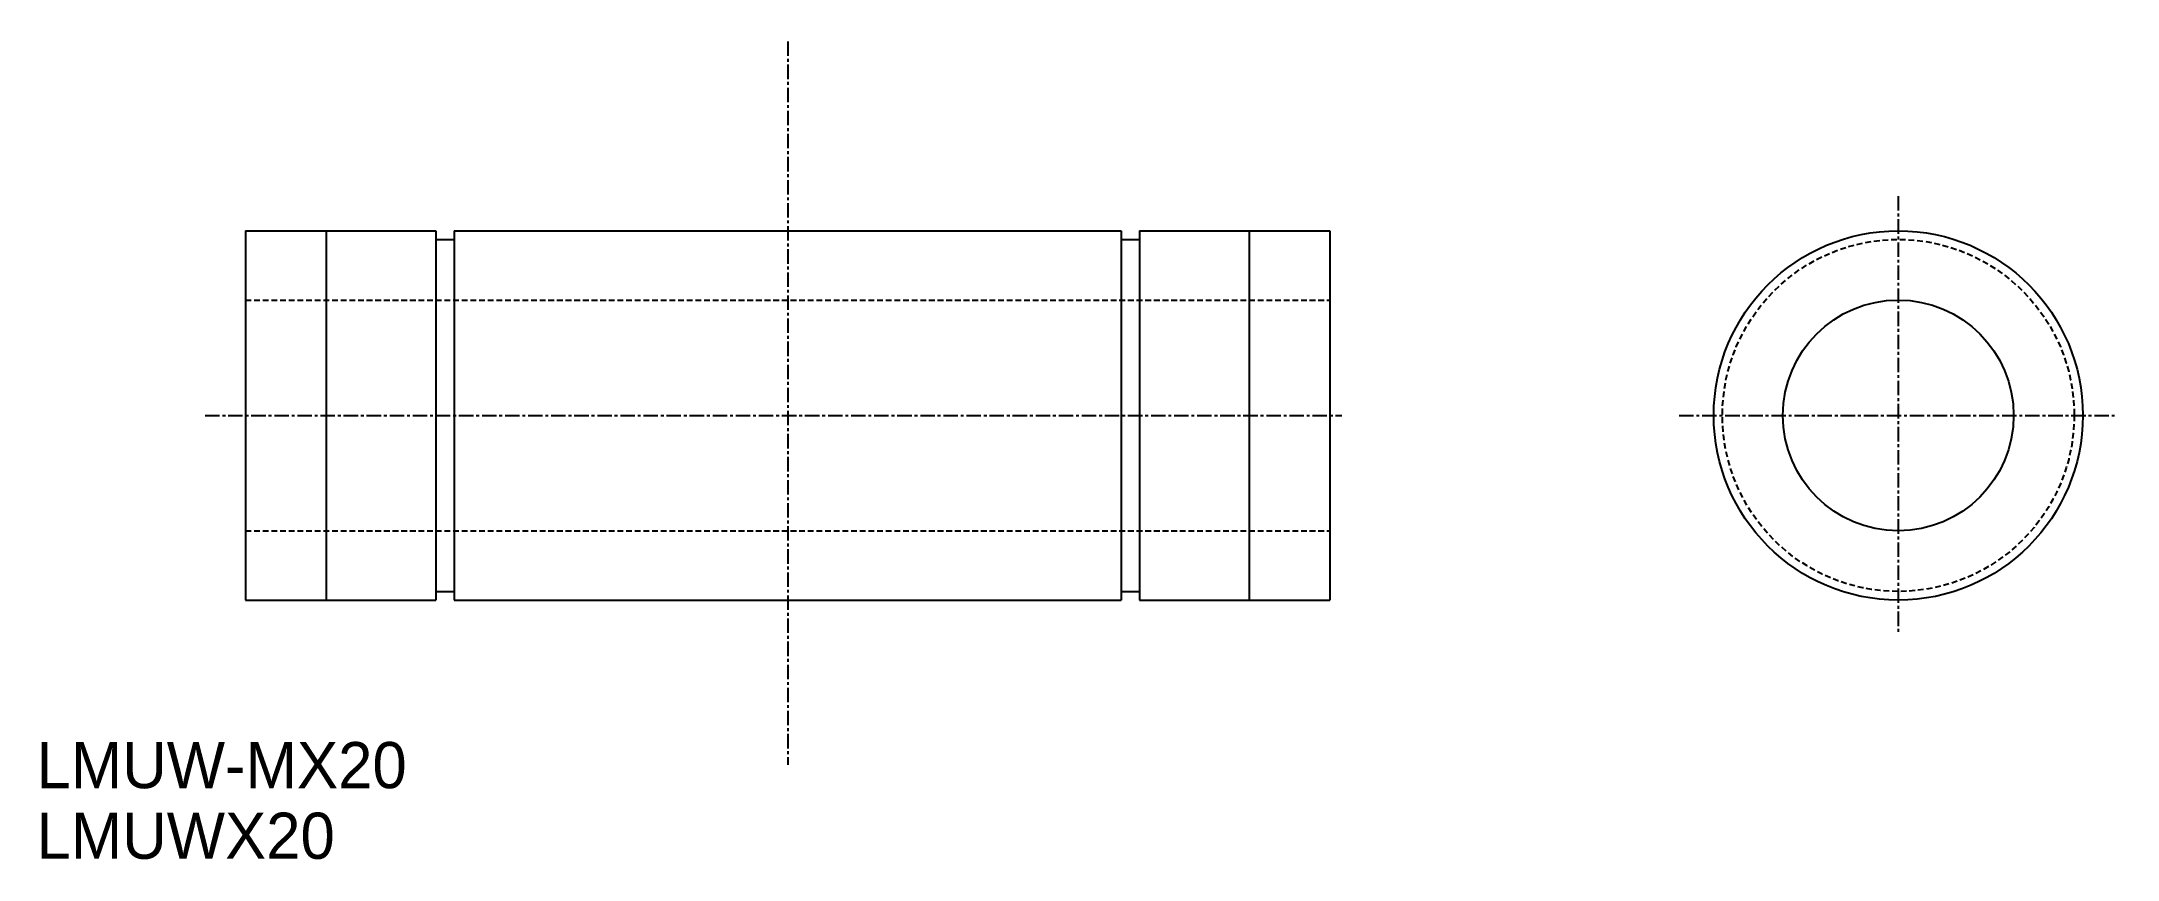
# Model space of a CAD drawing. Extents: x 44 to 224, y 58 to 129.
import ezdxf

# ---------------------------------------------------------------- set-up
doc = ezdxf.new("R2010")
doc.units = 0
doc.linetypes.add('CENTER', pattern=[2, 1.25, -0.25, 0.25, -0.25])
doc.linetypes.add('DASHED', pattern=[0.75, 0.5, -0.25])
doc.layers.get('0').update_dxf_attribs({"linetype": 'CONTINUOUS'})
doc.layers.add('CENTER', color=1, linetype='CENTER')

msp = doc.modelspace()

# ---------------------------------------------------------------- linework, layer by layer
at = {"color": 7, "linetype": 'CONTINUOUS'}
for p, q in [((61.73, 112.29), (78.23, 112.29)), ((61.73, 112.29), (61.73, 80.29)), ((68.73, 112.29), (68.73, 80.29)), ((78.23, 112.29), (78.23, 80.29)), ((79.83, 112.29), (137.63, 112.29)), ((79.83, 112.29), (79.83, 80.29)), ((137.63, 112.29), (137.63, 80.29)), ((139.23, 112.29), (155.73, 112.29)), ((139.23, 112.29), (139.23, 80.29)), ((148.73, 112.29), (148.73, 80.29)), ((155.73, 112.29), (155.73, 80.29)), ((78.23, 111.54), (79.83, 111.54)), ((137.63, 111.54), (139.23, 111.54)), ((78.23, 81.04), (79.83, 81.04)), ((137.63, 81.04), (139.23, 81.04)), ((61.73, 80.29), (78.23, 80.29)), ((79.83, 80.29), (137.63, 80.29)), ((139.23, 80.29), (155.73, 80.29))]:
    msp.add_line(p, q, dxfattribs=at)
at = {"color": 3, "linetype": 'DASHED'}
for p, q in [((61.73, 106.29), (155.73, 106.29)), ((61.73, 86.29), (155.73, 86.29))]:
    msp.add_line(p, q, dxfattribs=at)
at = {"color": 7, "linetype": 'CONTINUOUS'}
for radius in [16, 10]:
    msp.add_circle((205.01, 96.29), radius, dxfattribs=at)
at = {"color": 3, "linetype": 'DASHED'}
msp.add_circle((205.01, 96.29), 15.25, dxfattribs=at)
at = {"layer": 'CENTER', "color": 1, "linetype": 'CENTER'}
for p, q in [((108.73, 128.69), (108.73, 66.02)), ((205.01, 115.29), (205.01, 77.29)), ((58.23, 96.29), (156.78, 96.29)), ((186.01, 96.29), (224.01, 96.29))]:
    msp.add_line(p, q, dxfattribs=at)

# ---------------------------------------------------------------- texts
for s, p in [('LMUW-MX20', (43.61, 63.99)), ('LMUWX20', (43.61, 57.87))]:
    msp.add_text(s, height=4).set_placement(p)

doc.saveas('drawing.dxf')
